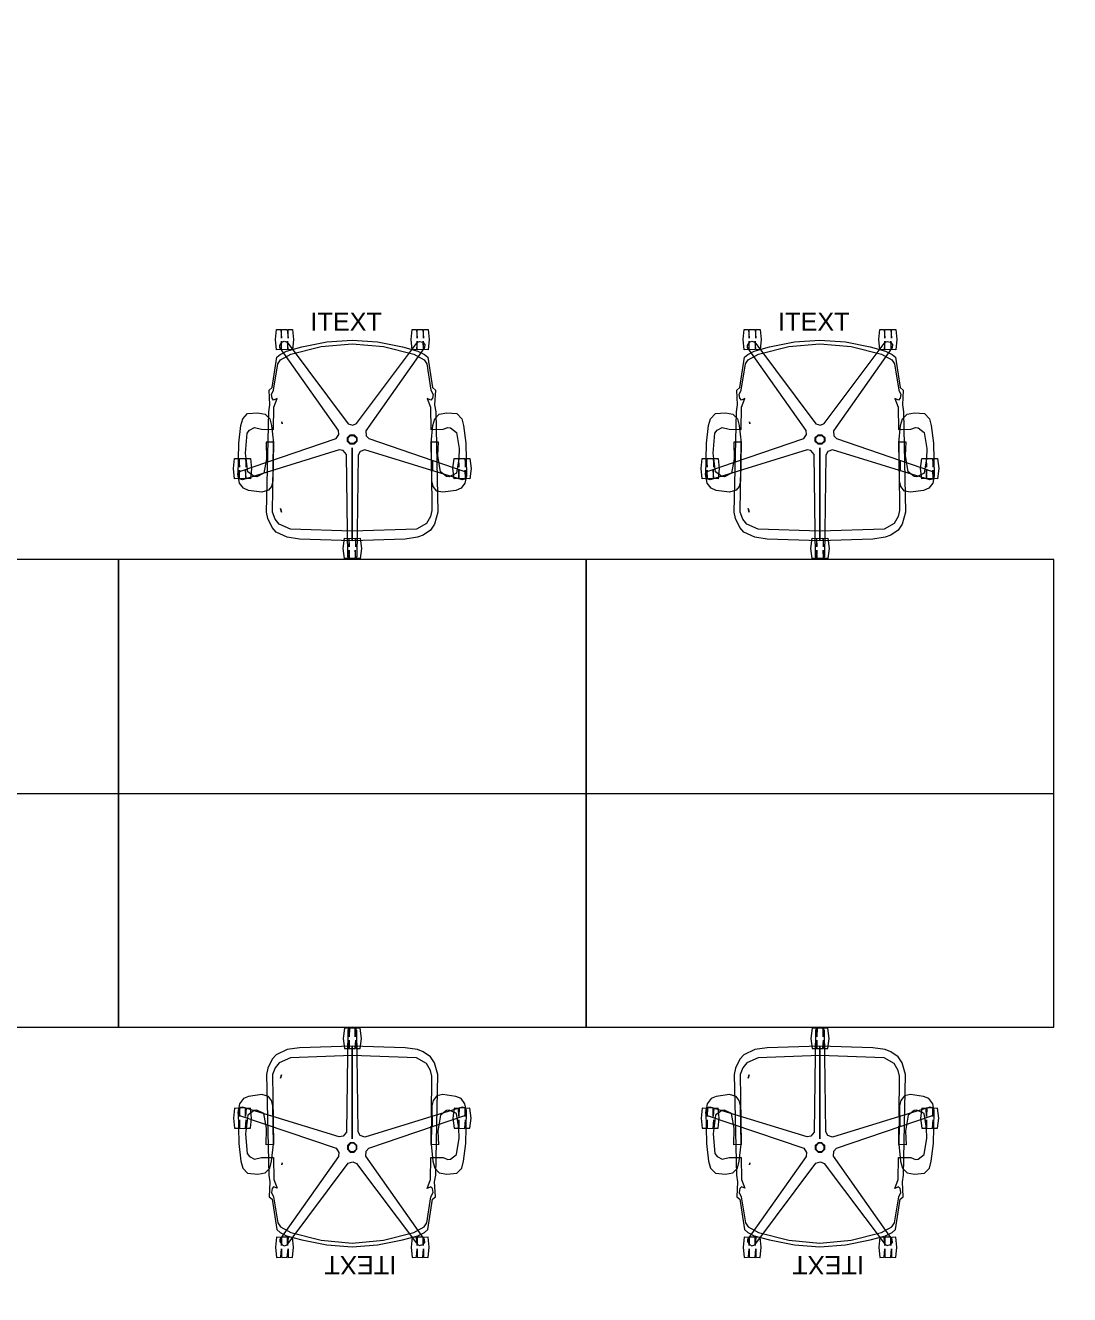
# Model space of a CAD drawing. Header units: millimetres. Extents: x 38 to 139, y 58 to 123.
# Drawn here: x 49.143 to 52.269, y 72.469 to 76.267 of the extents above; entities that cross this region are included whole.
import ezdxf

# ---------------------------------------------------------------- set-up
doc = ezdxf.new("R2010")
doc.units = ezdxf.units.MM
doc.layers.add('CATALOGUE-TXT', color=7, linetype='Continuous', plot=False)
for name, color, linetype, lineweight in [('DIMENSION', 1, 'Continuous', 25), ('mobiliario ocasa', 7, 'Continuous', 5), ('SEAT-ARMPAD', 7, 'Continuous', 0), ('SEAT-BASE', 7, 'Continuous', 0), ('SEAT-CASTER', 7, 'Continuous', 0), ('SEAT-FABRIC', 7, 'Continuous', 0), ('SEAT-FRAME', 7, 'Continuous', 0), ('SEAT-SHAFT', 7, 'Continuous', 0)]:
    doc.layers.add(name, color=color, linetype=linetype, lineweight=lineweight)
doc.layers.add('estructura', color=7, linetype='Continuous')
doc.styles.add('ARIAL', font='arial.ttf')
doc.styles.add('ARIALNARROW', font='ARIALN.TTF')
doc.dimstyles.new('C', dxfattribs={"dimscale": 1.5, "dimtxt": 0.15, "dimasz": 0.08, "dimexe": 0.01, "dimexo": 0, "dimgap": 0.025, "dimtad": 1, "dimzin": 0, "dimdsep": 46, "dimtxsty": 'ARIALNARROW', "dimblk": 'OBLIQUE', "dimcen": 0, "dimclrd": 256, "dimclre": 256, "dimclrt": 256, "dimadec": 0, "dimazin": 0, "dimtfac": 1.666667, "dimtofl": 0, "dimtmove": 0, "dimatfit": 0, "dimldrblk": 'OBLIQUE', "dimfxl": 0.1, "dimtolj": 1, "dimtzin": 0, "dimarcsym": 0})

# ---------------------------------------------------------------- blocks, each defined once
blk = doc.blocks.new('_Oblique')
at = {"layer": 'estructura', "color": 0, "lineweight": -2}
blk.add_line((-0.5, -0.5), (0.5, 0.5), dxfattribs=at)
blk = doc.blocks.new('*D73')
at = {"layer": 'Defpoints', "color": 0}
for p in [(136.763166, 77.831209), (39.523379, 68.622821), (136.763166, 63.52282)]:
    blk.add_point(p, dxfattribs=at)
at = {"layer": 'DIMENSION', "lineweight": -2}
for p, q in [((136.763166, 77.831209), (136.763166, 63.51282)), ((39.523379, 68.622821), (39.523379, 63.51282)), ((39.523379, 63.52282), (136.763166, 63.52282))]:
    blk.add_line(p, q, dxfattribs=at)
at = {"layer": 'DIMENSION', "lineweight": -2, "xscale": 0.08, "yscale": 0.08, "zscale": 0.08, "rotation": 180}
blk.add_blockref('_Oblique', (39.523379, 63.52282), dxfattribs=at)
at = {"layer": 'DIMENSION', "lineweight": -2, "xscale": 0.08, "yscale": 0.08, "zscale": 0.08}
blk.add_blockref('_Oblique', (136.763166, 63.52282), dxfattribs=at)
at = {"layer": 'DIMENSION', "insert": (88.143273, 63.624397), "char_height": 0.15, "attachment_point": 5, "style": 'ARIALNARROW'}
blk.add_mtext('\\A1;97.24', dxfattribs=at)

msp = doc.modelspace()

# ---------------------------------------------------------------- linework, layer by layer
at = {"layer": 'mobiliario ocasa', "color": 252, "ltscale": 10}
for p, q in [((49.42126, 74.668709), (48.02126, 74.668709)), ((49.42126, 73.268709), (49.42126, 74.668709)), ((50.82126, 74.668709), (49.42126, 74.668709)), ((49.42126, 74.668709), (49.42126, 73.268709)), ((50.82126, 73.268709), (50.82126, 74.668709)), ((52.22126, 74.668709), (50.82126, 74.668709)), ((50.82126, 74.668709), (50.82126, 73.268709)), ((52.22126, 73.268709), (52.22126, 74.668709)), ((48.02126, 73.968709), (49.42126, 73.968709)), ((49.42126, 73.968709), (50.82126, 73.968709)), ((50.82126, 73.968709), (52.22126, 73.968709)), ((48.02126, 73.268709), (49.42126, 73.268709)), ((49.42126, 73.268709), (50.82126, 73.268709)), ((50.82126, 73.268709), (52.22126, 73.268709))]:
    msp.add_line(p, q, dxfattribs=at)
at = {"layer": 'SEAT-ARMPAD', "color": 252, "linetype": 'Continuous'}
for points in [[(49.779309, 74.920488), (49.781384, 75.016934), (49.788029, 75.069478), (49.793799, 75.08988), (49.808113, 75.105608), (49.838388, 75.108094), (49.860687, 75.103795), (49.874097, 75.089999), (49.879711, 75.069569), (49.885446, 75.018047), (49.883371, 74.903986), (49.87952, 74.887683), (49.870662, 74.8761), (49.850587, 74.870235), (49.810966, 74.87578), (49.795295, 74.882124), (49.783847, 74.89731), (49.779309, 74.920488)], [(50.357074, 75.018047), (50.362808, 75.069569), (50.368422, 75.089999), (50.381832, 75.103795), (50.404132, 75.108094), (50.434406, 75.105608), (50.44872, 75.08988), (50.454491, 75.069478), (50.461135, 75.016934), (50.46321, 74.920488), (50.458672, 74.89731), (50.447224, 74.882124), (50.431553, 74.87578), (50.391932, 74.870235), (50.373962, 74.873348), (50.362999, 74.887683), (50.359149, 74.903986), (50.357074, 75.018047)], [(51.179309, 74.920488), (51.181384, 75.016934), (51.188029, 75.069478), (51.193799, 75.08988), (51.208113, 75.105608), (51.238388, 75.108094), (51.260687, 75.103795), (51.274097, 75.089999), (51.279711, 75.069569), (51.285446, 75.018047), (51.283371, 74.903986), (51.27952, 74.887683), (51.270662, 74.8761), (51.250587, 74.870235), (51.210966, 74.87578), (51.195295, 74.882124), (51.183847, 74.89731), (51.179309, 74.920488)], [(51.757074, 75.018047), (51.762808, 75.069569), (51.768422, 75.089999), (51.781832, 75.103795), (51.804132, 75.108094), (51.834406, 75.105608), (51.84872, 75.08988), (51.854491, 75.069478), (51.861135, 75.016934), (51.86321, 74.920488), (51.858672, 74.89731), (51.847224, 74.882124), (51.831553, 74.87578), (51.791932, 74.870235), (51.773962, 74.873348), (51.762999, 74.887683), (51.759149, 74.903986), (51.757074, 75.018047)], [(49.779309, 73.016931), (49.781384, 72.920485), (49.788029, 72.86794), (49.793799, 72.847538), (49.808113, 72.831811), (49.838388, 72.829325), (49.860687, 72.833623), (49.874097, 72.84742), (49.879711, 72.86785), (49.885446, 72.919371), (49.883371, 73.033433), (49.87952, 73.049736), (49.870662, 73.061318), (49.850587, 73.067184), (49.810966, 73.061638), (49.795295, 73.055295), (49.783847, 73.040109), (49.779309, 73.016931)], [(50.357074, 72.919371), (50.362808, 72.86785), (50.368422, 72.84742), (50.381832, 72.833623), (50.404132, 72.829325), (50.434406, 72.831811), (50.44872, 72.847538), (50.454491, 72.86794), (50.461135, 72.920485), (50.46321, 73.016931), (50.458672, 73.040109), (50.447224, 73.055295), (50.431553, 73.061638), (50.391932, 73.067184), (50.373962, 73.064071), (50.362999, 73.049736), (50.359149, 73.033433), (50.357074, 72.919371)], [(51.179309, 73.016931), (51.181384, 72.920485), (51.188029, 72.86794), (51.193799, 72.847538), (51.208113, 72.831811), (51.238388, 72.829325), (51.260687, 72.833623), (51.274097, 72.84742), (51.279711, 72.86785), (51.285446, 72.919371), (51.283371, 73.033433), (51.27952, 73.049736), (51.270662, 73.061318), (51.250587, 73.067184), (51.210966, 73.061638), (51.195295, 73.055295), (51.183847, 73.040109), (51.179309, 73.016931)], [(51.757074, 72.919371), (51.762808, 72.86785), (51.768422, 72.84742), (51.781832, 72.833623), (51.804132, 72.829325), (51.834406, 72.831811), (51.84872, 72.847538), (51.854491, 72.86794), (51.861135, 72.920485), (51.86321, 73.016931), (51.858672, 73.040109), (51.847224, 73.055295), (51.831553, 73.061638), (51.791932, 73.067184), (51.773962, 73.064071), (51.762999, 73.049736), (51.759149, 73.033433), (51.757074, 72.919371)]]:
    msp.add_lwpolyline(points, dxfattribs=at)
at = {"layer": 'SEAT-BASE', "color": 252, "linetype": 'Continuous'}
for points in [[(49.778512, 74.925373), (49.783964, 74.932289), (50.072721, 75.030865), (50.081109, 75.043284), (50.07963, 75.055289), (49.904726, 75.30368), (49.904491, 75.309656), (49.910048, 75.31875), (49.917699, 75.322289), (49.925962, 75.319241), (50.108944, 75.075078), (50.123348, 75.070939), (50.134307, 75.076055), (50.316494, 75.319155), (50.322104, 75.321225), (50.33247, 75.318751), (50.3382, 75.312567), (50.337855, 75.303768), (50.162186, 75.05429), (50.162701, 75.039313), (50.170953, 75.03047), (50.458454, 74.932323), (50.462157, 74.927627), (50.463006, 74.917003), (50.458897, 74.909643), (50.450421, 74.907252), (50.158869, 74.99723), (50.144784, 74.992112), (50.138924, 74.981531), (50.134423, 74.677773), (50.131101, 74.6728), (50.12126, 74.668709), (50.11299, 74.670344), (50.108097, 74.677666), (50.103577, 74.982752), (50.094357, 74.994567), (50.082483, 74.99687), (49.792201, 74.907284), (49.786445, 74.908907), (49.779513, 74.917002), (49.778512, 74.925373)], [(51.178512, 74.925373), (51.183964, 74.932289), (51.472721, 75.030865), (51.481109, 75.043284), (51.47963, 75.055289), (51.304726, 75.30368), (51.304491, 75.309656), (51.310048, 75.31875), (51.317699, 75.322289), (51.325962, 75.319241), (51.508944, 75.075078), (51.523348, 75.070939), (51.534307, 75.076055), (51.716494, 75.319155), (51.722104, 75.321225), (51.73247, 75.318751), (51.7382, 75.312567), (51.737855, 75.303768), (51.562186, 75.05429), (51.562701, 75.039313), (51.570953, 75.03047), (51.858454, 74.932323), (51.862157, 74.927627), (51.863006, 74.917003), (51.858897, 74.909643), (51.850421, 74.907252), (51.558869, 74.99723), (51.544784, 74.992112), (51.538924, 74.981531), (51.534423, 74.677773), (51.531101, 74.6728), (51.52126, 74.668709), (51.51299, 74.670344), (51.508097, 74.677666), (51.503577, 74.982752), (51.494357, 74.994567), (51.482483, 74.99687), (51.192201, 74.907284), (51.186445, 74.908907), (51.179513, 74.917002), (51.178512, 74.925373)], [(49.778512, 73.012046), (49.783964, 73.00513), (50.072721, 72.906554), (50.081109, 72.894134), (50.07963, 72.88213), (49.904726, 72.633738), (49.904491, 72.627763), (49.910048, 72.618669), (49.917699, 72.61513), (49.925962, 72.618178), (50.108944, 72.862341), (50.123348, 72.86648), (50.134307, 72.861364), (50.316494, 72.618263), (50.322104, 72.616193), (50.33247, 72.618668), (50.3382, 72.624851), (50.337855, 72.633651), (50.162186, 72.883128), (50.162701, 72.898106), (50.170953, 72.906948), (50.458454, 73.005095), (50.462157, 73.009792), (50.463006, 73.020415), (50.458897, 73.027776), (50.450421, 73.030166), (50.158869, 72.940188), (50.144784, 72.945306), (50.138924, 72.955887), (50.134423, 73.259646), (50.131101, 73.264618), (50.12126, 73.268709), (50.11299, 73.267075), (50.108097, 73.259753), (50.103577, 72.954666), (50.094357, 72.942851), (50.082483, 72.940549), (49.792201, 73.030135), (49.786445, 73.028511), (49.779513, 73.020416), (49.778512, 73.012046)], [(51.178512, 73.012046), (51.183964, 73.00513), (51.472721, 72.906554), (51.481109, 72.894134), (51.47963, 72.88213), (51.304726, 72.633738), (51.304491, 72.627763), (51.310048, 72.618669), (51.317699, 72.61513), (51.325962, 72.618178), (51.508944, 72.862341), (51.523348, 72.86648), (51.534307, 72.861364), (51.716494, 72.618263), (51.722104, 72.616193), (51.73247, 72.618668), (51.7382, 72.624851), (51.737855, 72.633651), (51.562186, 72.883128), (51.562701, 72.898106), (51.570953, 72.906948), (51.858454, 73.005095), (51.862157, 73.009792), (51.863006, 73.020415), (51.858897, 73.027776), (51.850421, 73.030166), (51.558869, 72.940188), (51.544784, 72.945306), (51.538924, 72.955887), (51.534423, 73.259646), (51.531101, 73.264618), (51.52126, 73.268709), (51.51299, 73.267075), (51.508097, 73.259753), (51.503577, 72.954666), (51.494357, 72.942851), (51.482483, 72.940549), (51.192201, 73.030135), (51.186445, 73.028511), (51.179513, 73.020416), (51.178512, 73.012046)]]:
    msp.add_lwpolyline(points, dxfattribs=at)
at = {"layer": 'SEAT-CASTER', "color": 252, "linetype": 'Continuous'}
for points in [[(49.891026, 75.326843), (49.894467, 75.357151), (49.907563, 75.356949), (49.909087, 75.331681), (49.909087, 75.356804), (49.926857, 75.35732), (49.928897, 75.331681), (49.928897, 75.356949), (49.941993, 75.357151), (49.945434, 75.326843), (49.941999, 75.29659), (49.928897, 75.297415), (49.927373, 75.322004), (49.927373, 75.296881), (49.909603, 75.296365), (49.909087, 75.322004), (49.907563, 75.297415), (49.894461, 75.29659), (49.891026, 75.326843)], [(50.297085, 75.326843), (50.300527, 75.357151), (50.313622, 75.356949), (50.315146, 75.331681), (50.315146, 75.356804), (50.332916, 75.35732), (50.334956, 75.331681), (50.334956, 75.356949), (50.348052, 75.357151), (50.351494, 75.326843), (50.348058, 75.29659), (50.334956, 75.297415), (50.333432, 75.322004), (50.333432, 75.296881), (50.315662, 75.296365), (50.315146, 75.322004), (50.313622, 75.297415), (50.30052, 75.29659), (50.297085, 75.326843)], [(51.291026, 75.326843), (51.294467, 75.357151), (51.307563, 75.356949), (51.309087, 75.331681), (51.309087, 75.356804), (51.326857, 75.35732), (51.328897, 75.331681), (51.328897, 75.356949), (51.341993, 75.357151), (51.345434, 75.326843), (51.341999, 75.29659), (51.328897, 75.297415), (51.327373, 75.322004), (51.327373, 75.296881), (51.309603, 75.296365), (51.309087, 75.322004), (51.307563, 75.297415), (51.294461, 75.29659), (51.291026, 75.326843)], [(51.697085, 75.326843), (51.700527, 75.357151), (51.713622, 75.356949), (51.715146, 75.331681), (51.715146, 75.356804), (51.732916, 75.35732), (51.734956, 75.331681), (51.734956, 75.356949), (51.748052, 75.357151), (51.751494, 75.326843), (51.748058, 75.29659), (51.734956, 75.297415), (51.733432, 75.322004), (51.733432, 75.296881), (51.715662, 75.296365), (51.715146, 75.322004), (51.713622, 75.297415), (51.70052, 75.29659), (51.697085, 75.326843)], [(49.891026, 72.610576), (49.894467, 72.580268), (49.907563, 72.580469), (49.909087, 72.605738), (49.909087, 72.580614), (49.926857, 72.580098), (49.928897, 72.605738), (49.928897, 72.580469), (49.941993, 72.580268), (49.945434, 72.610576), (49.941999, 72.640829), (49.928897, 72.640003), (49.927373, 72.615414), (49.927373, 72.640538), (49.909603, 72.641054), (49.909087, 72.615414), (49.907563, 72.640003), (49.894461, 72.640829), (49.891026, 72.610576)], [(50.297085, 72.610576), (50.300527, 72.580268), (50.313622, 72.580469), (50.315146, 72.605738), (50.315146, 72.580614), (50.332916, 72.580098), (50.334956, 72.605738), (50.334956, 72.580469), (50.348052, 72.580268), (50.351494, 72.610576), (50.348058, 72.640829), (50.334956, 72.640003), (50.333432, 72.615414), (50.333432, 72.640538), (50.315662, 72.641054), (50.315146, 72.615414), (50.313622, 72.640003), (50.30052, 72.640829), (50.297085, 72.610576)], [(51.291026, 72.610576), (51.294467, 72.580268), (51.307563, 72.580469), (51.309087, 72.605738), (51.309087, 72.580614), (51.326857, 72.580098), (51.328897, 72.605738), (51.328897, 72.580469), (51.341993, 72.580268), (51.345434, 72.610576), (51.341999, 72.640829), (51.328897, 72.640003), (51.327373, 72.615414), (51.327373, 72.640538), (51.309603, 72.641054), (51.309087, 72.615414), (51.307563, 72.640003), (51.294461, 72.640829), (51.291026, 72.610576)], [(51.697085, 72.610576), (51.700527, 72.580268), (51.713622, 72.580469), (51.715146, 72.605738), (51.715146, 72.580614), (51.732916, 72.580098), (51.734956, 72.605738), (51.734956, 72.580469), (51.748052, 72.580268), (51.751494, 72.610576), (51.748058, 72.640829), (51.734956, 72.640003), (51.733432, 72.615414), (51.733432, 72.640538), (51.715662, 72.641054), (51.715146, 72.615414), (51.713622, 72.640003), (51.70052, 72.640829), (51.697085, 72.610576)]]:
    msp.add_lwpolyline(points, dxfattribs=at)
for points in [[(49.765546, 74.940657), (49.768988, 74.970966), (49.782084, 74.970764), (49.783608, 74.945496), (49.783608, 74.970619), (49.801378, 74.971135), (49.803418, 74.945496), (49.803418, 74.970764), (49.816513, 74.970966), (49.819955, 74.940657), (49.81652, 74.910405), (49.803418, 74.91123), (49.801894, 74.935819), (49.801894, 74.910696), (49.784124, 74.91018), (49.783608, 74.935819), (49.782084, 74.91123), (49.768982, 74.910405), (49.765546, 74.940657)], [(50.422564, 74.940657), (50.426006, 74.970966), (50.439101, 74.970764), (50.440625, 74.945496), (50.440625, 74.970619), (50.458395, 74.971135), (50.460435, 74.945496), (50.460435, 74.970764), (50.473531, 74.970966), (50.476973, 74.940657), (50.473537, 74.910405), (50.460435, 74.91123), (50.458912, 74.935819), (50.458912, 74.910696), (50.441141, 74.91018), (50.440625, 74.935819), (50.439101, 74.91123), (50.425999, 74.910405), (50.422564, 74.940657)], [(51.165546, 74.940657), (51.168988, 74.970966), (51.182084, 74.970764), (51.183608, 74.945496), (51.183608, 74.970619), (51.201378, 74.971135), (51.203418, 74.945496), (51.203418, 74.970764), (51.216513, 74.970966), (51.219955, 74.940657), (51.21652, 74.910405), (51.203418, 74.91123), (51.201894, 74.935819), (51.201894, 74.910696), (51.184124, 74.91018), (51.183608, 74.935819), (51.182084, 74.91123), (51.168982, 74.910405), (51.165546, 74.940657)], [(51.822564, 74.940657), (51.826006, 74.970966), (51.839101, 74.970764), (51.840625, 74.945496), (51.840625, 74.970619), (51.858395, 74.971135), (51.860435, 74.945496), (51.860435, 74.970764), (51.873531, 74.970966), (51.876973, 74.940657), (51.873537, 74.910405), (51.860435, 74.91123), (51.858912, 74.935819), (51.858912, 74.910696), (51.841141, 74.91018), (51.840625, 74.935819), (51.839101, 74.91123), (51.825999, 74.910405), (51.822564, 74.940657)], [(50.094055, 74.701982), (50.097497, 74.73229), (50.110592, 74.732089), (50.112116, 74.70682), (50.112116, 74.731944), (50.129887, 74.73246), (50.131927, 74.70682), (50.131927, 74.732089), (50.145022, 74.73229), (50.148464, 74.701982), (50.145028, 74.671729), (50.131927, 74.672555), (50.130403, 74.697144), (50.130403, 74.67202), (50.112632, 74.671504), (50.112116, 74.697144), (50.110592, 74.672555), (50.097491, 74.671729), (50.094055, 74.701982)], [(51.494055, 74.701982), (51.497497, 74.73229), (51.510592, 74.732089), (51.512116, 74.70682), (51.512116, 74.731944), (51.529887, 74.73246), (51.531927, 74.70682), (51.531927, 74.732089), (51.545022, 74.73229), (51.548464, 74.701982), (51.545028, 74.671729), (51.531927, 74.672555), (51.530403, 74.697144), (51.530403, 74.67202), (51.512632, 74.671504), (51.512116, 74.697144), (51.510592, 74.672555), (51.497491, 74.671729), (51.494055, 74.701982)], [(50.094055, 73.235437), (50.097497, 73.205128), (50.110592, 73.20533), (50.112116, 73.230598), (50.112116, 73.205475), (50.129887, 73.204959), (50.131927, 73.230598), (50.131927, 73.20533), (50.145022, 73.205128), (50.148464, 73.235437), (50.145028, 73.265689), (50.131927, 73.264864), (50.130403, 73.240275), (50.130403, 73.265398), (50.112632, 73.265914), (50.112116, 73.240275), (50.110592, 73.264864), (50.097491, 73.265689), (50.094055, 73.235437)], [(51.494055, 73.235437), (51.497497, 73.205128), (51.510592, 73.20533), (51.512116, 73.230598), (51.512116, 73.205475), (51.529887, 73.204959), (51.531927, 73.230598), (51.531927, 73.20533), (51.545022, 73.205128), (51.548464, 73.235437), (51.545028, 73.265689), (51.531927, 73.264864), (51.530403, 73.240275), (51.530403, 73.265398), (51.512632, 73.265914), (51.512116, 73.240275), (51.510592, 73.264864), (51.497491, 73.265689), (51.494055, 73.235437)], [(49.765546, 72.996761), (49.768988, 72.966453), (49.782084, 72.966655), (49.783608, 72.991923), (49.783608, 72.966799), (49.801378, 72.966283), (49.803418, 72.991923), (49.803418, 72.966655), (49.816513, 72.966453), (49.819955, 72.996761), (49.81652, 73.027014), (49.803418, 73.026189), (49.801894, 73.001599), (49.801894, 73.026723), (49.784124, 73.027239), (49.783608, 73.001599), (49.782084, 73.026189), (49.768982, 73.027014), (49.765546, 72.996761)], [(50.422564, 72.996761), (50.426006, 72.966453), (50.439101, 72.966655), (50.440625, 72.991923), (50.440625, 72.966799), (50.458395, 72.966283), (50.460435, 72.991923), (50.460435, 72.966655), (50.473531, 72.966453), (50.476973, 72.996761), (50.473537, 73.027014), (50.460435, 73.026189), (50.458912, 73.001599), (50.458912, 73.026723), (50.441141, 73.027239), (50.440625, 73.001599), (50.439101, 73.026189), (50.425999, 73.027014), (50.422564, 72.996761)], [(51.165546, 72.996761), (51.168988, 72.966453), (51.182084, 72.966655), (51.183608, 72.991923), (51.183608, 72.966799), (51.201378, 72.966283), (51.203418, 72.991923), (51.203418, 72.966655), (51.216513, 72.966453), (51.219955, 72.996761), (51.21652, 73.027014), (51.203418, 73.026189), (51.201894, 73.001599), (51.201894, 73.026723), (51.184124, 73.027239), (51.183608, 73.001599), (51.182084, 73.026189), (51.168982, 73.027014), (51.165546, 72.996761)], [(51.822564, 72.996761), (51.826006, 72.966453), (51.839101, 72.966655), (51.840625, 72.991923), (51.840625, 72.966799), (51.858395, 72.966283), (51.860435, 72.991923), (51.860435, 72.966655), (51.873531, 72.966453), (51.876973, 72.996761), (51.873537, 73.027014), (51.860435, 73.026189), (51.858912, 73.001599), (51.858912, 73.026723), (51.841141, 73.027239), (51.840625, 73.001599), (51.839101, 73.026189), (51.825999, 73.027014), (51.822564, 72.996761)]]:
    msp.add_lwpolyline(points, close=True, dxfattribs=at)
at = {"layer": 'SEAT-FABRIC', "color": 252, "linetype": 'Continuous'}
for points in [[(49.864864, 74.809969), (49.870998, 75.111198), (49.874718, 75.131268), (49.872354, 75.175914), (49.881023, 75.183515), (49.895504, 75.273879), (49.905283, 75.28264), (49.924714, 75.292302), (49.970594, 75.305239), (50.045353, 75.319814), (50.121285, 75.325486), (50.197218, 75.319814), (50.271977, 75.305239), (50.317856, 75.292302), (50.337288, 75.28264), (50.347067, 75.273879), (50.361548, 75.183515), (50.370217, 75.175914), (50.367826, 75.131215), (50.371522, 75.111164), (50.377655, 74.809969), (50.367508, 74.774851), (50.355674, 74.756667), (50.333405, 74.741818), (50.31655, 74.73543), (50.27942, 74.729887), (50.12126, 74.724738), (50.12126, 74.752766), (50.12126, 74.724738), (49.963099, 74.729887), (49.92597, 74.73543), (49.893265, 74.751034), (49.881074, 74.764335), (49.868766, 74.791199), (49.864864, 74.809969)], [(51.264864, 74.809969), (51.270998, 75.111198), (51.274718, 75.131268), (51.272354, 75.175914), (51.281023, 75.183515), (51.295504, 75.273879), (51.305283, 75.28264), (51.324714, 75.292302), (51.370594, 75.305239), (51.445353, 75.319814), (51.521285, 75.325486), (51.597218, 75.319814), (51.671977, 75.305239), (51.717856, 75.292302), (51.737288, 75.28264), (51.747067, 75.273879), (51.761548, 75.183515), (51.770217, 75.175914), (51.767826, 75.131215), (51.771522, 75.111164), (51.777655, 74.809969), (51.767508, 74.774851), (51.755674, 74.756667), (51.733405, 74.741818), (51.71655, 74.73543), (51.67942, 74.729887), (51.52126, 74.724738), (51.52126, 74.752766), (51.52126, 74.724738), (51.363099, 74.729887), (51.32597, 74.73543), (51.293265, 74.751034), (51.281074, 74.764335), (51.268766, 74.791199), (51.264864, 74.809969)], [(49.864864, 73.127449), (49.870998, 72.82622), (49.874718, 72.806151), (49.872354, 72.761505), (49.881023, 72.753904), (49.895504, 72.66354), (49.905283, 72.654779), (49.924714, 72.645117), (49.970594, 72.632179), (50.045353, 72.617604), (50.121285, 72.611933), (50.197218, 72.617604), (50.271977, 72.632179), (50.317856, 72.645117), (50.337288, 72.654779), (50.347067, 72.66354), (50.361548, 72.753904), (50.370217, 72.761505), (50.367826, 72.806204), (50.371522, 72.826255), (50.377655, 73.127449), (50.367508, 73.162568), (50.355674, 73.180752), (50.333405, 73.195601), (50.31655, 73.201989), (50.27942, 73.207531), (50.12126, 73.212681), (50.12126, 73.184652), (50.12126, 73.212681), (49.963099, 73.207531), (49.92597, 73.201989), (49.893265, 73.186385), (49.881074, 73.173084), (49.868766, 73.14622), (49.864864, 73.127449)], [(51.264864, 73.127449), (51.270998, 72.82622), (51.274718, 72.806151), (51.272354, 72.761505), (51.281023, 72.753904), (51.295504, 72.66354), (51.305283, 72.654779), (51.324714, 72.645117), (51.370594, 72.632179), (51.445353, 72.617604), (51.521285, 72.611933), (51.597218, 72.617604), (51.671977, 72.632179), (51.717856, 72.645117), (51.737288, 72.654779), (51.747067, 72.66354), (51.761548, 72.753904), (51.770217, 72.761505), (51.767826, 72.806204), (51.771522, 72.826255), (51.777655, 73.127449), (51.767508, 73.162568), (51.755674, 73.180752), (51.733405, 73.195601), (51.71655, 73.201989), (51.67942, 73.207531), (51.52126, 73.212681), (51.52126, 73.184652), (51.52126, 73.212681), (51.363099, 73.207531), (51.32597, 73.201989), (51.293265, 73.186385), (51.281074, 73.173084), (51.268766, 73.14622), (51.264864, 73.127449)]]:
    msp.add_lwpolyline(points, close=True, dxfattribs=at)
at = {"layer": 'SEAT-FRAME', "color": 252, "linetype": 'Continuous'}
for points in [[(49.806839, 75.046639), (49.813819, 75.055812), (49.82891, 75.063447), (49.849065, 75.058359), (49.88587, 75.058334), (49.886703, 75.124492), (49.896711, 75.150601), (49.885938, 75.14579), (49.881385, 75.151343), (49.879485, 75.162647), (49.88568, 75.175975), (49.898104, 75.254307), (49.906207, 75.265923), (49.937278, 75.283237), (50.028019, 75.306084), (50.121285, 75.31468), (50.214551, 75.306084), (50.305292, 75.283237), (50.336364, 75.265923), (50.344467, 75.254307), (50.356891, 75.175975), (50.363085, 75.162647), (50.361186, 75.151343), (50.356636, 75.145788), (50.345784, 75.150635), (50.355816, 75.124492), (50.356649, 75.058334), (50.393454, 75.058359), (50.406946, 75.064152), (50.415374, 75.063261), (50.433595, 75.049379), (50.441011, 75.000924), (50.440395, 74.970082), (50.432821, 74.92682), (50.411602, 74.91647), (50.403175, 74.917361), (50.384953, 74.931244), (50.377538, 74.979698), (50.379515, 75.019996), (50.357133, 75.019825), (50.357833, 74.964245), (50.361323, 74.963259), (50.361323, 74.934341), (50.358222, 74.93336), (50.359591, 74.815099), (50.355687, 74.797747), (50.343753, 74.776635), (50.31333, 74.760023), (50.12126, 74.753108), (50.12126, 75.002645), (50.12126, 74.753108), (49.936447, 74.759761), (49.902628, 74.774527), (49.890639, 74.7895), (49.882868, 74.810387), (49.885386, 75.019825), (49.863004, 75.019996), (49.864366, 74.970082), (49.856791, 74.926819), (49.835573, 74.91647), (49.827145, 74.917361), (49.808924, 74.931244), (49.801169, 74.987292), (49.806839, 75.046639)], [(51.206839, 75.046639), (51.213819, 75.055812), (51.22891, 75.063447), (51.249065, 75.058359), (51.28587, 75.058334), (51.286703, 75.124492), (51.296711, 75.150601), (51.285938, 75.14579), (51.281385, 75.151343), (51.279485, 75.162647), (51.28568, 75.175975), (51.298104, 75.254307), (51.306207, 75.265923), (51.337278, 75.283237), (51.428019, 75.306084), (51.521285, 75.31468), (51.614551, 75.306084), (51.705292, 75.283237), (51.736364, 75.265923), (51.744467, 75.254307), (51.756891, 75.175975), (51.763085, 75.162647), (51.761186, 75.151343), (51.756636, 75.145788), (51.745784, 75.150635), (51.755816, 75.124492), (51.756649, 75.058334), (51.793454, 75.058359), (51.806946, 75.064152), (51.815374, 75.063261), (51.833595, 75.049379), (51.841011, 75.000924), (51.840395, 74.970082), (51.832821, 74.92682), (51.811602, 74.91647), (51.803175, 74.917361), (51.784953, 74.931244), (51.777538, 74.979698), (51.779515, 75.019996), (51.757133, 75.019825), (51.757833, 74.964245), (51.761323, 74.963259), (51.761323, 74.934341), (51.758222, 74.93336), (51.759591, 74.815099), (51.755687, 74.797747), (51.743753, 74.776635), (51.71333, 74.760023), (51.52126, 74.753108), (51.52126, 75.002645), (51.52126, 74.753108), (51.336447, 74.759761), (51.302628, 74.774527), (51.290639, 74.7895), (51.282868, 74.810387), (51.285386, 75.019825), (51.263004, 75.019996), (51.264366, 74.970082), (51.256791, 74.926819), (51.235573, 74.91647), (51.227145, 74.917361), (51.208924, 74.931244), (51.201169, 74.987292), (51.206839, 75.046639)], [(49.910749, 75.080554), (49.91144, 75.074393), (49.911426, 75.074368), (49.910749, 75.080554)], [(51.310749, 75.080554), (51.31144, 75.074393), (51.311426, 75.074368), (51.310749, 75.080554)], [(49.806839, 72.89078), (49.813819, 72.881606), (49.82891, 72.873971), (49.849065, 72.879059), (49.88587, 72.879085), (49.886703, 72.812927), (49.896711, 72.786818), (49.885938, 72.791629), (49.881385, 72.786076), (49.879485, 72.774771), (49.88568, 72.761444), (49.898104, 72.683112), (49.906207, 72.671496), (49.937278, 72.654181), (50.028019, 72.631335), (50.121285, 72.622738), (50.214551, 72.631335), (50.305292, 72.654181), (50.336364, 72.671496), (50.344467, 72.683112), (50.356891, 72.761444), (50.363085, 72.774771), (50.361186, 72.786076), (50.356636, 72.791631), (50.345784, 72.786784), (50.355816, 72.812927), (50.356649, 72.879085), (50.393454, 72.879059), (50.406946, 72.873266), (50.415374, 72.874158), (50.433595, 72.88804), (50.441011, 72.936495), (50.440395, 72.967337), (50.432821, 73.010599), (50.411602, 73.020948), (50.403175, 73.020057), (50.384953, 73.006175), (50.377538, 72.95772), (50.379515, 72.917423), (50.357133, 72.917594), (50.357833, 72.973174), (50.361323, 72.974159), (50.361323, 73.003077), (50.358222, 73.004059), (50.359591, 73.12232), (50.355687, 73.139671), (50.343753, 73.160783), (50.31333, 73.177396), (50.12126, 73.18431), (50.12126, 72.934774), (50.12126, 73.18431), (49.936447, 73.177657), (49.902628, 73.162892), (49.890639, 73.147919), (49.882868, 73.127031), (49.885386, 72.917594), (49.863004, 72.917423), (49.864366, 72.967337), (49.856791, 73.010599), (49.835573, 73.020948), (49.827145, 73.020057), (49.808924, 73.006175), (49.801169, 72.950127), (49.806839, 72.89078)], [(51.206839, 72.89078), (51.213819, 72.881606), (51.22891, 72.873971), (51.249065, 72.879059), (51.28587, 72.879085), (51.286703, 72.812927), (51.296711, 72.786818), (51.285938, 72.791629), (51.281385, 72.786076), (51.279485, 72.774771), (51.28568, 72.761444), (51.298104, 72.683112), (51.306207, 72.671496), (51.337278, 72.654181), (51.428019, 72.631335), (51.521285, 72.622738), (51.614551, 72.631335), (51.705292, 72.654181), (51.736364, 72.671496), (51.744467, 72.683112), (51.756891, 72.761444), (51.763085, 72.774771), (51.761186, 72.786076), (51.756636, 72.791631), (51.745784, 72.786784), (51.755816, 72.812927), (51.756649, 72.879085), (51.793454, 72.879059), (51.806946, 72.873266), (51.815374, 72.874158), (51.833595, 72.88804), (51.841011, 72.936495), (51.840395, 72.967337), (51.832821, 73.010599), (51.811602, 73.020948), (51.803175, 73.020057), (51.784953, 73.006175), (51.777538, 72.95772), (51.779515, 72.917423), (51.757133, 72.917594), (51.757833, 72.973174), (51.761323, 72.974159), (51.761323, 73.003077), (51.758222, 73.004059), (51.759591, 73.12232), (51.755687, 73.139671), (51.743753, 73.160783), (51.71333, 73.177396), (51.52126, 73.18431), (51.52126, 72.934774), (51.52126, 73.18431), (51.336447, 73.177657), (51.302628, 73.162892), (51.290639, 73.147919), (51.282868, 73.127031), (51.285386, 72.917594), (51.263004, 72.917423), (51.264366, 72.967337), (51.256791, 73.010599), (51.235573, 73.020948), (51.227145, 73.020057), (51.208924, 73.006175), (51.201169, 72.950127), (51.206839, 72.89078)], [(49.910749, 72.856865), (49.91144, 72.863026), (49.911426, 72.863051), (49.910749, 72.856865)], [(51.310749, 72.856865), (51.31144, 72.863026), (51.311426, 72.863051), (51.310749, 72.856865)]]:
    msp.add_lwpolyline(points, close=True, dxfattribs=at)
for points in [[(49.906074, 74.821097), (49.909652, 74.810625), (49.906074, 74.821097)], [(51.306074, 74.821097), (51.309652, 74.810625), (51.306074, 74.821097)], [(49.906074, 73.116322), (49.909652, 73.126794), (49.906074, 73.116322)], [(51.306074, 73.116322), (51.309652, 73.126794), (51.306074, 73.116322)]]:
    msp.add_lwpolyline(points, dxfattribs=at)
at = {"layer": 'SEAT-SHAFT', "color": 252, "linetype": 'Continuous'}
for points in [[(50.107181, 75.033875), (50.115428, 75.042122), (50.127091, 75.042122), (50.135338, 75.033875), (50.135338, 75.022211), (50.127091, 75.013964), (50.115428, 75.013964), (50.107181, 75.022211), (50.107181, 75.033875)], [(50.108917, 75.033155), (50.116147, 75.040386), (50.126372, 75.040386), (50.133602, 75.033155), (50.133602, 75.022931), (50.126372, 75.015701), (50.116147, 75.015701), (50.108917, 75.022931), (50.108917, 75.033155)], [(51.507181, 75.033875), (51.515428, 75.042122), (51.527091, 75.042122), (51.535338, 75.033875), (51.535338, 75.022211), (51.527091, 75.013964), (51.515428, 75.013964), (51.507181, 75.022211), (51.507181, 75.033875)], [(51.508917, 75.033155), (51.516147, 75.040386), (51.526372, 75.040386), (51.533602, 75.033155), (51.533602, 75.022931), (51.526372, 75.015701), (51.516147, 75.015701), (51.508917, 75.022931), (51.508917, 75.033155)], [(50.107181, 72.903544), (50.115428, 72.895297), (50.127091, 72.895297), (50.135338, 72.903544), (50.135338, 72.915207), (50.127091, 72.923454), (50.115428, 72.923454), (50.107181, 72.915207), (50.107181, 72.903544)], [(50.108917, 72.904263), (50.116147, 72.897033), (50.126372, 72.897033), (50.133602, 72.904263), (50.133602, 72.914488), (50.126372, 72.921718), (50.116147, 72.921718), (50.108917, 72.914488), (50.108917, 72.904263)], [(51.507181, 72.903544), (51.515428, 72.895297), (51.527091, 72.895297), (51.535338, 72.903544), (51.535338, 72.915207), (51.527091, 72.923454), (51.515428, 72.923454), (51.507181, 72.915207), (51.507181, 72.903544)], [(51.508917, 72.904263), (51.516147, 72.897033), (51.526372, 72.897033), (51.533602, 72.904263), (51.533602, 72.914488), (51.526372, 72.921718), (51.516147, 72.921718), (51.508917, 72.914488), (51.508917, 72.904263)]]:
    msp.add_lwpolyline(points, close=True, dxfattribs=at)

# ---------------------------------------------------------------- texts
at = {"layer": 'CATALOGUE-TXT', "color": 252, "linetype": 'Continuous', "style": 'ARIAL'}
for p in [(49.995625, 75.353358), (51.395625, 75.353358)]:
    msp.add_attdef('ITEXT', p, 'VERUS', height=0.054189, dxfattribs=at).dxf.unprotected_set("ltscale", 0)
for p in [(50.252822, 72.58406), (51.652822, 72.58406)]:
    msp.add_attdef('ITEXT', p, 'VERUS', height=0.054189, rotation=180, dxfattribs=at).dxf.unprotected_set("ltscale", 0)

# ---------------------------------------------------------------- dimensions: what is measured, and where the dimension line sits
at = {"layer": 'DIMENSION'}
dim = msp.add_linear_dim(base=(136.763166, 63.52282), p1=(39.523379, 68.622821), p2=(136.763166, 77.831209), dimstyle='C', override={"dimscale": 1, "dimlfac": 1, "dimtxsty": 'ARIALNARROW', "dimtolj": 1}, dxfattribs=at)
dim.commit()
dim.dimension.update_dxf_attribs({"geometry": '*D73', "text_midpoint": (88.143273, 63.624397)})

doc.saveas('drawing.dxf')
